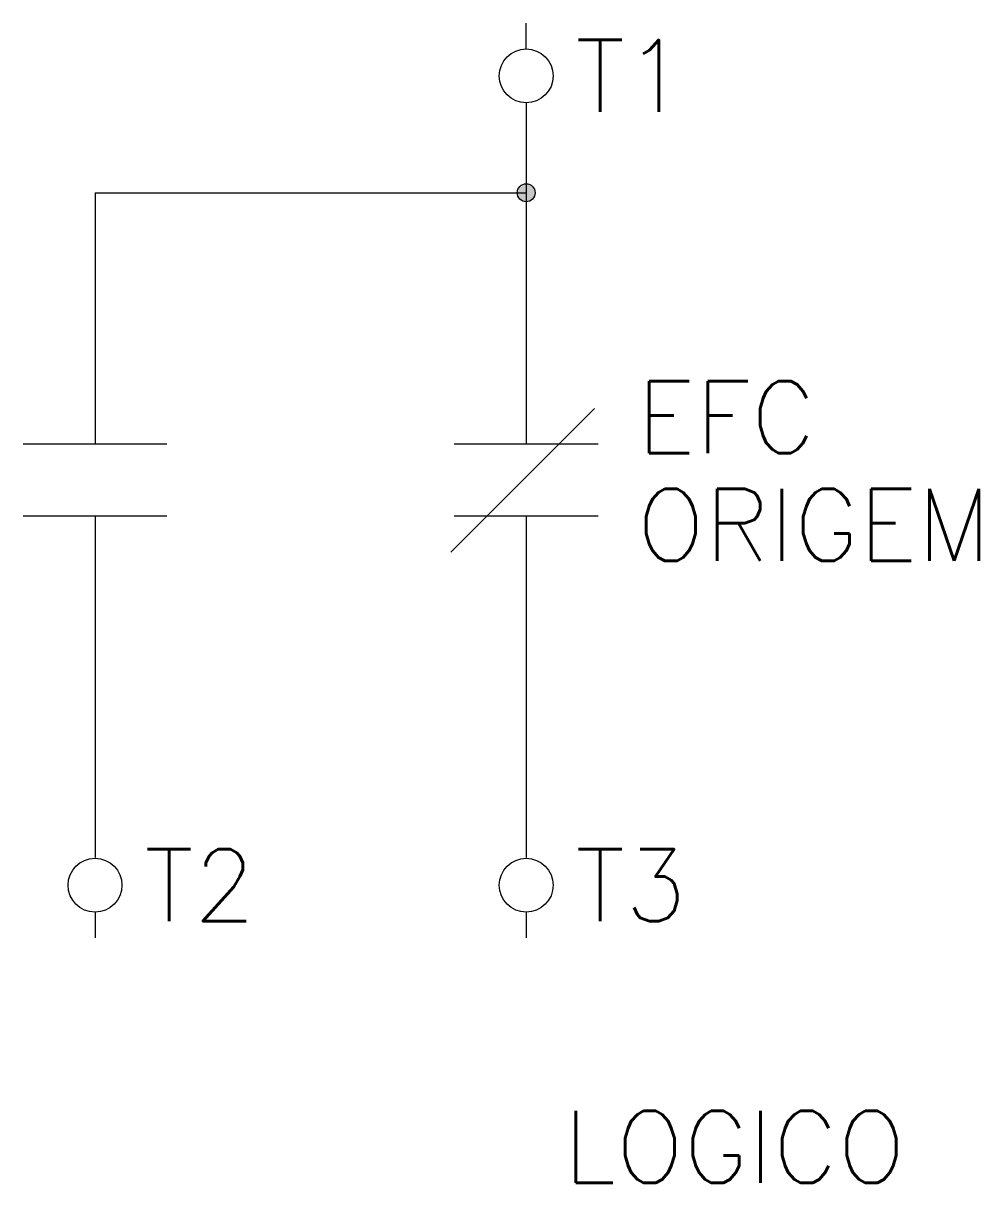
# Model space of a CAD drawing. Header units: millimetres. Extents: x -14 to 12.6, y -32.3 to 0.
import ezdxf
from ezdxf.enums import TextEntityAlignment as Align

# ---------------------------------------------------------------- set-up
doc = ezdxf.new("R2010")
doc.units = ezdxf.units.MM
doc.header["$LTSCALE"] = 10
doc.styles.add('ROMANS', font='romans.shx')

msp = doc.modelspace()

# ---------------------------------------------------------------- hatches: boundary and pattern name
h = msp.add_hatch(color=4)
edge = h.paths.add_edge_path()
edge.add_arc((0, -4.717), 0.25, 0, 360)

# ---------------------------------------------------------------- linework, layer by layer
at = {"lineweight": 25}
for p, q in [((0, -2.217), (0, -8.717)), ((-12, -4.717), (0, -4.717)), ((-12, -4.717), (-12, -8.717)), ((-12, -8.717), (-12, -11.717)), ((0, -8.717), (0, -11.717)), ((-2.1, -14.717), (1.9, -10.717)), ((-10, -11.717), (-14, -11.717)), ((2, -11.717), (-2, -11.717)), ((-10, -13.717), (-14, -13.717)), ((-12, -13.717), (-12, -23.217)), ((2, -13.717), (-2, -13.717)), ((0, -13.717), (0, -16.717)), ((0, -16.717), (0, -23.217))]:
    msp.add_line(p, q, dxfattribs=at)
for points in [[(0, -0.717), (0, 0)], [(-12, -24.734), (-12, -25.451)], [(0, -24.734), (0, -25.451)]]:
    msp.add_lwpolyline(points)
for centre, radius in [((0, -1.467), 0.75), ((0, -4.717), 0.25), ((-12, -23.984), 0.75), ((0, -23.984), 0.75)]:
    msp.add_circle(centre, radius, dxfattribs=at)

# ---------------------------------------------------------------- texts
at = {"color": 7, "lineweight": -3, "style": 'ROMANS'}
for tag, text, p in [('T1', 'T1', (1.374, -1.467)), ('EFC', '', (3.084, -10.96)), ('ORIGEM', '', (3.084, -13.96)), ('T2', 'T2', (-10.626, -23.984)), ('T3', 'T3', (1.374, -23.984))]:
    msp.add_attdef(tag, text=text, height=2, dxfattribs=at).set_placement(p, align=Align.MIDDLE_LEFT)
msp.add_attdef('LOGICO', text='DIAGRAMA LOGICO', height=2, dxfattribs=at).set_placement((1.039, -30.265), align=Align.TOP_LEFT)

doc.saveas('drawing.dxf')
